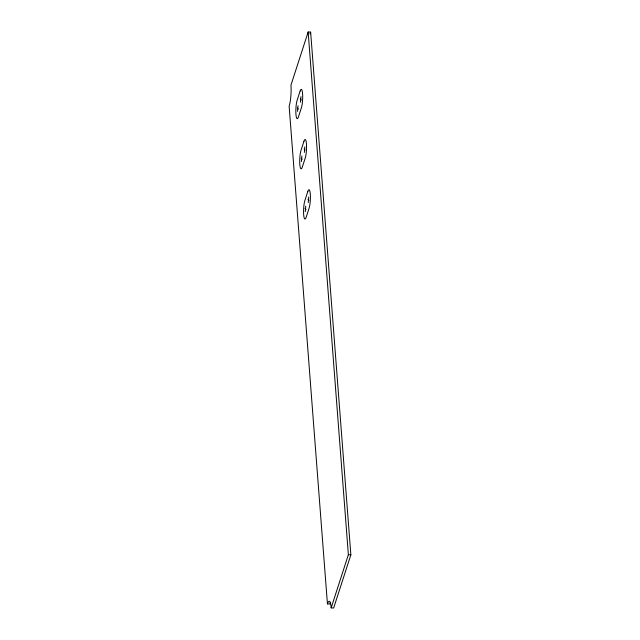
<?xml version="1.0" encoding="UTF-8"?>
<svg xmlns="http://www.w3.org/2000/svg" width="640" height="640" viewBox="0 0 640 640"><rect width="100%" height="100%" fill="white"/><g stroke="black" fill="none" stroke-linecap="round" stroke-linejoin="round"><path stroke-width="0.96" d="M297.544 111.4L298.024 105.768M300.504 102.256L300.984 96.632M301.408 161.576L301.888 155.944M304.36 152.432L304.848 146.8M305.264 211.744L305.752 206.112M308.224 202.608L308.704 196.976M308.152 32L290.952 85.152A15.208 2.832 -87 0 1 289.144 106.264L327.432 603.896A15.208 2.832 -87 0 1 331.168 607.872L333.656 608L350.856 554.848L310.64 32.128L308.152 32L348.368 554.72L331.168 607.872M310.024 34.032L310.64 32.128M348.368 554.72L350.856 554.848M327.432 603.896L329.92 604.024A15.208 2.832 -87 0 1 330.672 602.232M300.248 98.912L301.24 99.976M297.288 108.056L298.288 109.112M304.104 149.088L305.104 150.144M301.152 158.224L302.144 159.288M307.968 199.264L308.96 200.32M305.008 208.4L306.008 209.464M300.104 91.08L297.144 100.224A10.144 1.888 -87 0 0 295.936 114.296A10.144 1.888 -87 0 0 298.432 116.944L301.384 107.808A10.144 1.888 -87 0 0 302.592 93.736A10.144 1.888 -87 0 0 300.104 91.08M303.96 141.256L301 150.392A10.144 1.888 -87 0 0 299.8 164.472A10.144 1.888 -87 0 0 302.288 167.12L305.248 157.976A10.144 1.888 -87 0 0 306.456 143.904A10.144 1.888 -87 0 0 303.96 141.256M307.824 191.432L304.864 200.568A10.144 1.888 -87 0 0 303.656 214.64A10.144 1.888 -87 0 0 306.152 217.296L309.112 208.152A10.144 1.888 -87 0 0 310.312 194.08A10.144 1.888 -87 0 0 307.824 191.432"/></g></svg>
